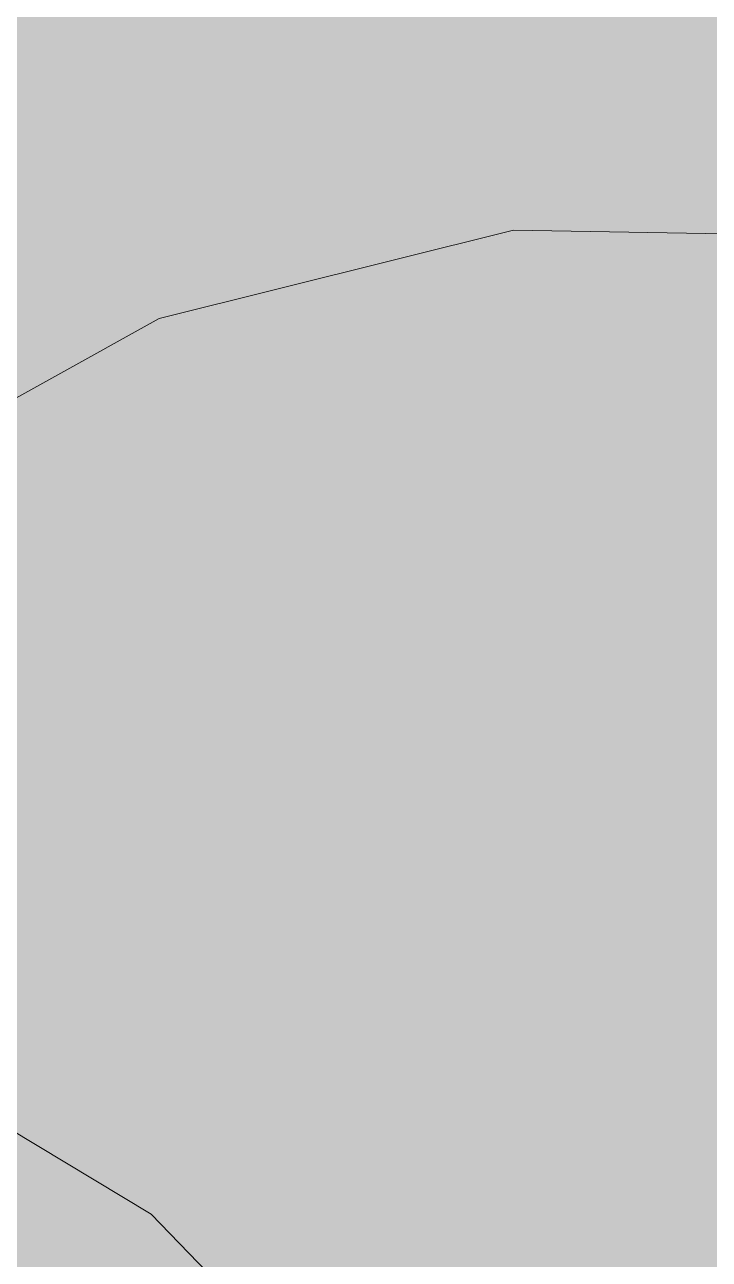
# Model space of a CAD drawing. Header units: millimetres. Extents: x -146962 to 322503, y -183624 to 284367.
# Drawn here: x 93441 to 94366, y 43798 to 45466 of the extents above; entities that cross this region are included whole.
import ezdxf

# ---------------------------------------------------------------- set-up
doc = ezdxf.new("R2010")
doc.units = ezdxf.units.MM
doc.layers.add('06_部屋の色', color=8, linetype='Continuous', lineweight=0)
doc.layers.add('30_敷地・外構', color=8, linetype='Continuous', lineweight=9)

msp = doc.modelspace()

# ---------------------------------------------------------------- hatches: boundary and pattern name
at = {"layer": '06_部屋の色', "true_color": 0xdde9cf}
msp.add_hatch(color=8, dxfattribs=at).paths.add_polyline_path([(83510.2, 29400.8), (83510.3, 31670.6), (83754.2, 32064.6), (83999.1, 32458.1), (84244.9, 32850.9), (84491.7, 33243.1), (84739.4, 33634.8), (84988.1, 34025.8), (85237.8, 34416.3), (85488.3, 34806.1), (85739.9, 35195.3), (85992.4, 35583.9), (86245.8, 35971.8), (86500.2, 36359.2), (86755.5, 36745.9), (87011.8, 37132), (87269, 37517.5), (87527.2, 37902.4), (87786.3, 38286.6), (88046.3, 38670.2), (88307.2, 39053.2), (88569.1, 39435.5), (88832, 39817.2), (89095.7, 40198.2), (89360.4, 40578.6), (89626, 40958.3), (89892.5, 41337.4), (90160, 41715.9), (90428.4, 42093.7), (90697.7, 42470.8), (90967.9, 42847.3), (91239, 43223.1), (91511.1, 43598.3), (91784.1, 43972.8), (92058, 44346.6), (92332.7, 44719.7), (92608.4, 45092.2), (92885.1, 45464), (93162.6, 45835.2), (93441, 46205.6), (93720.3, 46575.4), (94000.5, 46944.5), (94281.7, 47312.9), (94563.7, 47680.6), (94846.6, 48047.7), (95130.4, 48414), (95415.1, 48779.7), (95700.7, 49144.6), (95987.2, 49508.9), (96274.5, 49872.4), (96562.8, 50235.3), (96851.9, 50597.4), (97142, 50958.9), (97432.9, 51319.6), (97724.6, 51679.7), (98017.3, 52039), (98310.8, 52397.6), (98605.2, 52755.5), (98900.5, 53112.6), (99196.7, 53469.1), (99493.7, 53824.8), (99791.6, 54179.8), (100090.3, 54534), (100389.9, 54887.6), (100690.4, 55240.4), (100991.8, 55592.4), (101293.9, 55943.8), (101597, 56294.4), (101900.9, 56644.2), (102205.6, 56993.3), (102511.3, 57341.7), (102817.7, 57689.3), (103125, 58036.2), (103433.2, 58382.3), (103742.1, 58727.7), (104052, 59072.3), (104362.6, 59416.2), (104674.1, 59759.3), (104986.5, 60101.6), (105299.7, 60443.2), (105613.7, 60784), (105928.5, 61124.1), (106244.2, 61463.4), (106560.7, 61801.9), (106878, 62139.6), (107196.1, 62476.6), (107515.1, 62812.7), (107834.9, 63148.1), (108155.5, 63482.8), (108476.9, 63816.6), (108799.1, 64149.7), (109122.2, 64481.9), (109446, 64813.4), (109770.7, 65144.1), (110096.1, 65474), (110422.4, 65803.1), (110749.4, 66131.4), (111077.3, 66458.9), (111406, 66785.6), (111735.4, 67111.5), (112065.7, 67436.6), (112396.7, 67760.9), (112728.6, 68084.4), (113061.2, 68407.1), (113394.6, 68728.9), (113728.8, 69050), (114063.8, 69370.2), (114399.5, 69689.6), (114736, 70008.2), (115073.4, 70326), (115411.4, 70642.9), (115750.3, 70959.1), (116089.9, 71274.4), (116430.3, 71588.8), (116771.5, 71902.5), (117113.4, 72215.3), (117456.1, 72527.2), (117799.5, 72838.4), (118596.9, 72838.3), (118594.5, 29398.9)])
at = {"layer": '06_部屋の色', "true_color": 0xd0e1c2}
msp.add_hatch(color=8, dxfattribs=at).paths.add_polyline_path([(96795.3, 44800.1), (96995.1, 40900.1), (97594.9, 36900.1), (98994.7, 33400), (100394.5, 30199.9), (100394.5, 29399.9), (83510.2, 29400.8), (83510.3, 31670.6), (83714.7, 32000.8), (83714.7, 32000.8), (84134.5, 32674.5), (84558.1, 33348.1), (84558.1, 33348.1), (84985.6, 34021.8), (84985.6, 34021.8), (85417.2, 34695.5), (85852.8, 35369.1), (85852.8, 35369.1), (86292.4, 36042.8), (86736.1, 36716.4), (86736.1, 36716.4), (87184, 37390.1), (87636, 38063.8), (87636, 38063.8), (88092.1, 38737.4), (88552.4, 39411.1), (89017.2, 40084.7), (89486.2, 40758.4), (89486.2, 40758.4), (89959.4, 41432.1), (89959.4, 41432.1), (90437, 42105.7), (90919.2, 42779.4), (90919.2, 42779.4), (91405.8, 43453), (91896.8, 44126.7), (91896.8, 44126.7), (92392.4, 44800.3), (92392.4, 44800.3), (94845.5, 47200.2)])
at = {"layer": '30_敷地・外構', "true_color": 0xcfe0b8}
for points in [[(93421.1, 46699.5), (93852.7, 46938.7), (94331.4, 47058.1), (94824.7, 47049.5), (95299, 46913.5), (95721.9, 46659.4), (96064.6, 46304.4), (96303.8, 45872.9), (96423.2, 45394.2), (96414.6, 44900.9), (96278.6, 44426.6), (96024.5, 44003.7), (95669.6, 43660.9), (95238, 43421.7), (94759.3, 43302.4), (94266, 43311), (93791.7, 43447), (93368.8, 43701.1), (93026.1, 44056), (92786.9, 44487.5), (92667.5, 44966.3), (92676.1, 45459.6), (92812.1, 45933.9), (93066.2, 46356.8)], [(92582, 44063.9), (92836.1, 44486.8), (93191, 44829.5), (93622.6, 45068.7), (94101.3, 45188.1), (94594.6, 45179.5), (95068.9, 45043.5), (95491.8, 44789.4), (95834.5, 44434.5), (96073.7, 44002.9), (96193.1, 43524.2), (96184.5, 43030.9), (96048.5, 42556.6), (95794.4, 42133.7), (95439.5, 41791), (95007.9, 41551.8), (94529.2, 41432.4), (94035.9, 41441), (93561.6, 41577), (93138.7, 41831.1), (92796, 42186), (92556.8, 42617.6), (92437.4, 43096.3), (92446, 43589.6)], [(91311, 43899.6), (91742.5, 44138.8), (92221.2, 44258.2), (92714.6, 44249.6), (93188.8, 44113.6), (93611.7, 43859.5), (93954.5, 43504.6), (94193.7, 43073), (94313, 42594.3), (94304.4, 42101), (94168.4, 41626.7), (93914.3, 41203.8), (93559.4, 40861.1), (93127.9, 40621.9), (92649.1, 40502.5), (92155.8, 40511.1), (91681.6, 40647.1), (91258.6, 40901.2), (90915.9, 41256.1), (90676.7, 41687.7), (90557.3, 42166.4), (90566, 42659.7), (90702, 43134), (90956.1, 43556.9)]]:
    msp.add_hatch(color=8, dxfattribs=at).paths.add_polyline_path(points)

# ---------------------------------------------------------------- linework, layer by layer
at = {"layer": '30_敷地・外構'}
for points in [[(92582, 44063.9), (92836.1, 44486.8), (93191, 44829.5), (93622.6, 45068.7), (94101.3, 45188.1), (94594.6, 45179.5), (95068.9, 45043.5), (95491.8, 44789.4), (95834.5, 44434.5), (96073.7, 44002.9), (96193.1, 43524.2)], [(91311, 43899.6), (91742.5, 44138.8), (92221.2, 44258.2), (92714.6, 44249.6), (93188.8, 44113.6), (93611.7, 43859.5), (93954.5, 43504.6), (94193.7, 43073), (94313, 42594.3), (94304.4, 42101), (94168.4, 41626.7), (93914.3, 41203.8), (93559.4, 40861.1), (93127.9, 40621.9), (92649.1, 40502.5)]]:
    msp.add_lwpolyline(points, dxfattribs=at)

doc.saveas('drawing.dxf')
